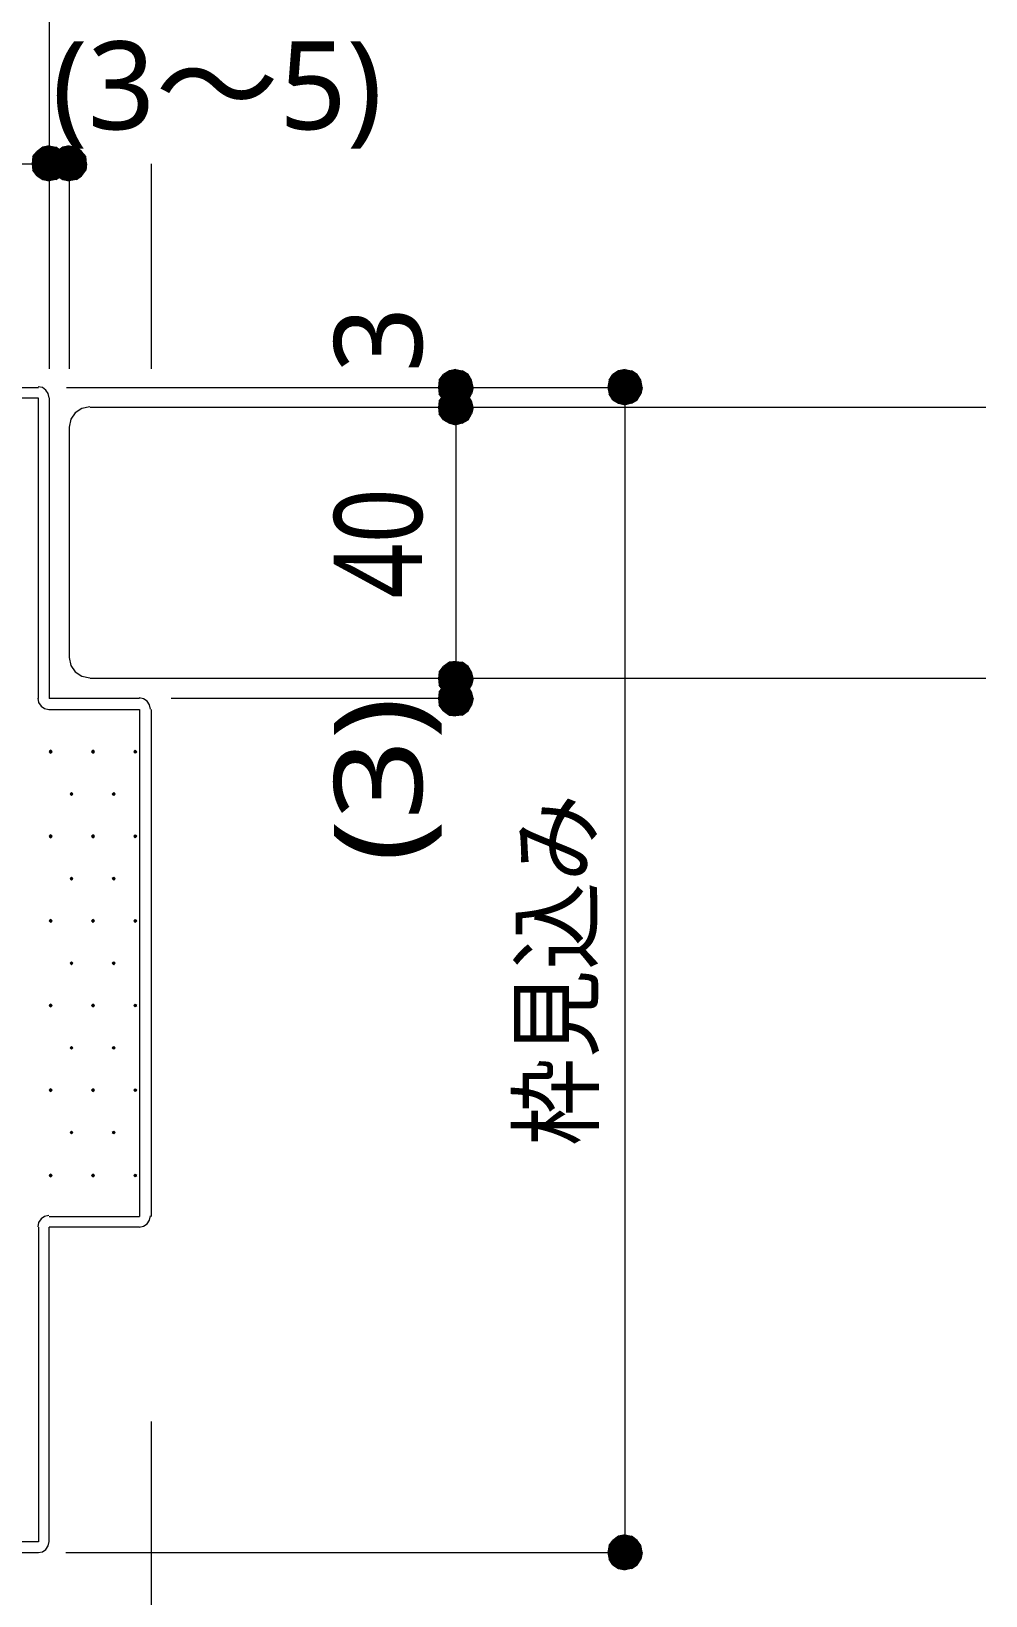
# Model space of a CAD drawing. Header units: millimetres. Extents: x 0 to 420, y 0 to 297.
# Drawn here: x 78.74 to 106.91, y 207.94 to 254.12 of the extents above; entities that cross this region are included whole.
import ezdxf
from ezdxf.enums import TextEntityAlignment as Align

# ---------------------------------------------------------------- set-up
doc = ezdxf.new("R2010")
doc.units = ezdxf.units.MM
doc.styles.add('kst32b', font='NotoSansJP-Variable.ttf')

msp = doc.modelspace()

# ---------------------------------------------------------------- hatches: boundary and pattern name
h = msp.add_hatch(color=7)
h.paths.add_polyline_path([(79.079, 250.698), (78.909, 250.571), (79.269, 250.211), (79.079, 250.698)])
h.paths.add_polyline_path([(78.909, 250.571), (79.269, 250.211), (78.782, 250.423), (78.909, 250.571)])
h.paths.add_polyline_path([(79.269, 250.211), (78.782, 250.423), (78.761, 250.211), (79.269, 250.211)])
h = msp.add_hatch(color=7)
h.paths.add_polyline_path([(79.629, 250.571), (79.46, 250.698), (79.269, 250.211), (79.629, 250.571)])
h.paths.add_polyline_path([(79.46, 250.698), (79.269, 250.211), (79.269, 250.74), (79.46, 250.698)])
h.paths.add_polyline_path([(79.269, 250.211), (79.269, 250.74), (79.079, 250.698), (79.269, 250.211)])
for points in [[(79.735, 250.423), (79.629, 250.571), (79.269, 250.211), (79.735, 250.423)], [(80.349, 250.423), (80.222, 250.571), (79.862, 250.211), (80.349, 250.423)], [(91.736, 243.819), (91.631, 243.988), (91.271, 243.607), (91.736, 243.819)], [(96.732, 243.819), (96.626, 243.988), (96.266, 243.607), (96.732, 243.819)], [(91.736, 243.205), (91.631, 243.374), (91.271, 243.014), (91.736, 243.205)], [(91.736, 235.204), (91.631, 235.373), (91.271, 235.013), (91.736, 235.204)], [(91.736, 234.611), (91.631, 234.781), (91.271, 234.421), (91.736, 234.611)], [(79.312, 232.897), (79.29, 232.876), (79.269, 232.854), (79.29, 232.833), (79.312, 232.812), (79.333, 232.833), (79.354, 232.854), (79.333, 232.876), (79.312, 232.897)], [(80.56, 232.897), (80.539, 232.876), (80.518, 232.854), (80.539, 232.833), (80.56, 232.812), (80.582, 232.833), (80.603, 232.854), (80.582, 232.876), (80.56, 232.897)], [(81.809, 232.897), (81.788, 232.876), (81.767, 232.854), (81.788, 232.833), (81.809, 232.812), (81.83, 232.833), (81.852, 232.854), (81.83, 232.876), (81.809, 232.897)], [(79.925, 231.648), (79.904, 231.627), (79.883, 231.606), (79.904, 231.584), (79.925, 231.563), (79.946, 231.584), (79.968, 231.606), (79.946, 231.627), (79.925, 231.648)], [(81.174, 231.648), (81.153, 231.627), (81.132, 231.606), (81.153, 231.584), (81.174, 231.563), (81.195, 231.584), (81.217, 231.606), (81.195, 231.627), (81.174, 231.648)], [(79.312, 230.399), (79.29, 230.378), (79.269, 230.357), (79.29, 230.336), (79.312, 230.314), (79.333, 230.336), (79.354, 230.357), (79.333, 230.378), (79.312, 230.399)], [(80.56, 230.399), (80.539, 230.378), (80.518, 230.357), (80.539, 230.336), (80.56, 230.314), (80.582, 230.336), (80.603, 230.357), (80.582, 230.378), (80.56, 230.399)], [(81.809, 230.399), (81.788, 230.378), (81.767, 230.357), (81.788, 230.336), (81.809, 230.314), (81.83, 230.336), (81.852, 230.357), (81.83, 230.378), (81.809, 230.399)], [(79.925, 229.15), (79.904, 229.129), (79.883, 229.108), (79.904, 229.087), (79.925, 229.066), (79.946, 229.087), (79.968, 229.108), (79.946, 229.129), (79.925, 229.15)], [(81.174, 229.15), (81.153, 229.129), (81.132, 229.108), (81.153, 229.087), (81.174, 229.066), (81.195, 229.087), (81.217, 229.108), (81.195, 229.129), (81.174, 229.15)], [(79.312, 227.901), (79.29, 227.88), (79.269, 227.859), (79.29, 227.838), (79.312, 227.817), (79.333, 227.838), (79.354, 227.859), (79.333, 227.88), (79.312, 227.901)], [(80.56, 227.901), (80.539, 227.88), (80.518, 227.859), (80.539, 227.838), (80.56, 227.817), (80.582, 227.838), (80.603, 227.859), (80.582, 227.88), (80.56, 227.901)], [(81.809, 227.901), (81.788, 227.88), (81.767, 227.859), (81.788, 227.838), (81.809, 227.817), (81.83, 227.838), (81.852, 227.859), (81.83, 227.88), (81.809, 227.901)], [(79.925, 226.653), (79.904, 226.631), (79.883, 226.61), (79.904, 226.589), (79.925, 226.568), (79.946, 226.589), (79.968, 226.61), (79.946, 226.631), (79.925, 226.653)], [(81.174, 226.653), (81.153, 226.631), (81.132, 226.61), (81.153, 226.589), (81.174, 226.568), (81.195, 226.589), (81.217, 226.61), (81.195, 226.631), (81.174, 226.653)], [(79.312, 225.404), (79.29, 225.383), (79.269, 225.362), (79.29, 225.34), (79.312, 225.319), (79.333, 225.34), (79.354, 225.362), (79.333, 225.383), (79.312, 225.404)], [(80.56, 225.404), (80.539, 225.383), (80.518, 225.362), (80.539, 225.34), (80.56, 225.319), (80.582, 225.34), (80.603, 225.362), (80.582, 225.383), (80.56, 225.404)], [(81.809, 225.404), (81.788, 225.383), (81.767, 225.362), (81.788, 225.34), (81.809, 225.319), (81.83, 225.34), (81.852, 225.362), (81.83, 225.383), (81.809, 225.404)], [(79.925, 224.155), (79.904, 224.134), (79.883, 224.113), (79.904, 224.091), (79.925, 224.07), (79.946, 224.091), (79.968, 224.113), (79.946, 224.134), (79.925, 224.155)], [(81.174, 224.155), (81.153, 224.134), (81.132, 224.113), (81.153, 224.091), (81.174, 224.07), (81.195, 224.091), (81.217, 224.113), (81.195, 224.134), (81.174, 224.155)], [(79.312, 222.906), (79.29, 222.885), (79.269, 222.864), (79.29, 222.843), (79.312, 222.821), (79.333, 222.843), (79.354, 222.864), (79.333, 222.885), (79.312, 222.906)], [(80.56, 222.906), (80.539, 222.885), (80.518, 222.864), (80.539, 222.843), (80.56, 222.821), (80.582, 222.843), (80.603, 222.864), (80.582, 222.885), (80.56, 222.906)], [(81.809, 222.906), (81.788, 222.885), (81.767, 222.864), (81.788, 222.843), (81.809, 222.821), (81.83, 222.843), (81.852, 222.864), (81.83, 222.885), (81.809, 222.906)], [(79.925, 221.657), (79.904, 221.636), (79.883, 221.615), (79.904, 221.594), (79.925, 221.573), (79.946, 221.594), (79.968, 221.615), (79.946, 221.636), (79.925, 221.657)], [(81.174, 221.657), (81.153, 221.636), (81.132, 221.615), (81.153, 221.594), (81.174, 221.573), (81.195, 221.594), (81.217, 221.615), (81.195, 221.636), (81.174, 221.657)], [(79.312, 220.387), (79.29, 220.366), (79.269, 220.345), (79.29, 220.324), (79.312, 220.303), (79.333, 220.324), (79.354, 220.345), (79.333, 220.366), (79.312, 220.387)], [(80.56, 220.387), (80.539, 220.366), (80.518, 220.345), (80.539, 220.324), (80.56, 220.303), (80.582, 220.324), (80.603, 220.345), (80.582, 220.366), (80.56, 220.387)], [(81.809, 220.387), (81.788, 220.366), (81.767, 220.345), (81.788, 220.324), (81.809, 220.303), (81.83, 220.324), (81.852, 220.345), (81.83, 220.366), (81.809, 220.387)], [(96.732, 209.423), (96.626, 209.571), (96.266, 209.211), (96.732, 209.423)]]:
    msp.add_hatch(color=7).paths.add_polyline_path(points)
h = msp.add_hatch(color=7)
h.paths.add_polyline_path([(79.629, 249.851), (79.735, 250.021), (79.269, 250.211), (79.629, 249.851)])
h.paths.add_polyline_path([(79.735, 250.021), (79.269, 250.211), (79.777, 250.211), (79.735, 250.021)])
h.paths.add_polyline_path([(79.269, 250.211), (79.777, 250.211), (79.735, 250.423), (79.269, 250.211)])
h = msp.add_hatch(color=7)
h.paths.add_polyline_path([(79.671, 250.698), (79.502, 250.571), (79.862, 250.211), (79.671, 250.698)])
h.paths.add_polyline_path([(79.502, 250.571), (79.862, 250.211), (79.396, 250.423), (79.502, 250.571)])
h.paths.add_polyline_path([(79.862, 250.211), (79.396, 250.423), (79.354, 250.211), (79.862, 250.211)])
h = msp.add_hatch(color=7)
h.paths.add_polyline_path([(80.222, 250.571), (80.074, 250.698), (79.862, 250.211), (80.222, 250.571)])
h.paths.add_polyline_path([(80.074, 250.698), (79.862, 250.211), (79.862, 250.74), (80.074, 250.698)])
h.paths.add_polyline_path([(79.862, 250.211), (79.862, 250.74), (79.671, 250.698), (79.862, 250.211)])
h = msp.add_hatch(color=7)
h.paths.add_polyline_path([(80.222, 249.851), (80.349, 250.021), (79.862, 250.211), (80.222, 249.851)])
h.paths.add_polyline_path([(80.349, 250.021), (79.862, 250.211), (80.37, 250.211), (80.349, 250.021)])
h.paths.add_polyline_path([(79.862, 250.211), (80.37, 250.211), (80.349, 250.423), (79.862, 250.211)])
h = msp.add_hatch(color=7)
h.paths.add_polyline_path([(78.761, 250.211), (78.782, 250.021), (79.269, 250.211), (78.761, 250.211)])
h.paths.add_polyline_path([(78.782, 250.021), (79.269, 250.211), (78.909, 249.851), (78.782, 250.021)])
h.paths.add_polyline_path([(79.269, 250.211), (78.909, 249.851), (79.079, 249.746), (79.269, 250.211)])
h = msp.add_hatch(color=7)
h.paths.add_polyline_path([(79.079, 249.746), (79.269, 249.703), (79.269, 250.211), (79.079, 249.746)])
h.paths.add_polyline_path([(79.269, 249.703), (79.269, 250.211), (79.46, 249.746), (79.269, 249.703)])
h.paths.add_polyline_path([(79.269, 250.211), (79.46, 249.746), (79.629, 249.851), (79.269, 250.211)])
h = msp.add_hatch(color=7)
h.paths.add_polyline_path([(79.354, 250.211), (79.396, 250.021), (79.862, 250.211), (79.354, 250.211)])
h.paths.add_polyline_path([(79.396, 250.021), (79.862, 250.211), (79.502, 249.851), (79.396, 250.021)])
h.paths.add_polyline_path([(79.862, 250.211), (79.502, 249.851), (79.671, 249.746), (79.862, 250.211)])
h = msp.add_hatch(color=7)
h.paths.add_polyline_path([(79.671, 249.746), (79.862, 249.703), (79.862, 250.211), (79.671, 249.746)])
h.paths.add_polyline_path([(79.862, 249.703), (79.862, 250.211), (80.074, 249.746), (79.862, 249.703)])
h.paths.add_polyline_path([(79.862, 250.211), (80.074, 249.746), (80.222, 249.851), (79.862, 250.211)])
h = msp.add_hatch(color=7)
h.paths.add_polyline_path([(91.08, 244.094), (90.911, 243.988), (91.271, 243.607), (91.08, 244.094)])
h.paths.add_polyline_path([(90.911, 243.988), (91.271, 243.607), (90.784, 243.819), (90.911, 243.988)])
h.paths.add_polyline_path([(91.271, 243.607), (90.784, 243.819), (90.763, 243.607), (91.271, 243.607)])
h = msp.add_hatch(color=7)
h.paths.add_polyline_path([(91.631, 243.988), (91.461, 244.094), (91.271, 243.607), (91.631, 243.988)])
h.paths.add_polyline_path([(91.461, 244.094), (91.271, 243.607), (91.271, 244.136), (91.461, 244.094)])
h.paths.add_polyline_path([(91.271, 243.607), (91.271, 244.136), (91.08, 244.094), (91.271, 243.607)])
h = msp.add_hatch(color=7)
h.paths.add_polyline_path([(96.076, 244.094), (95.906, 243.988), (96.266, 243.607), (96.076, 244.094)])
h.paths.add_polyline_path([(95.906, 243.988), (96.266, 243.607), (95.8, 243.819), (95.906, 243.988)])
h.paths.add_polyline_path([(96.266, 243.607), (95.8, 243.819), (95.758, 243.607), (96.266, 243.607)])
h = msp.add_hatch(color=7)
h.paths.add_polyline_path([(96.626, 243.988), (96.457, 244.094), (96.266, 243.607), (96.626, 243.988)])
h.paths.add_polyline_path([(96.457, 244.094), (96.266, 243.607), (96.266, 244.136), (96.457, 244.094)])
h.paths.add_polyline_path([(96.266, 243.607), (96.266, 244.136), (96.076, 244.094), (96.266, 243.607)])
h = msp.add_hatch(color=7)
h.paths.add_polyline_path([(90.763, 243.607), (90.784, 243.417), (91.271, 243.607), (90.763, 243.607)])
h.paths.add_polyline_path([(90.784, 243.417), (91.271, 243.607), (90.911, 243.247), (90.784, 243.417)])
h.paths.add_polyline_path([(91.271, 243.607), (90.911, 243.247), (91.08, 243.141), (91.271, 243.607)])
h = msp.add_hatch(color=7)
h.paths.add_polyline_path([(91.08, 243.501), (90.911, 243.374), (91.271, 243.014), (91.08, 243.501)])
h.paths.add_polyline_path([(90.911, 243.374), (91.271, 243.014), (90.784, 243.205), (90.911, 243.374)])
h.paths.add_polyline_path([(91.271, 243.014), (90.784, 243.205), (90.763, 243.014), (91.271, 243.014)])
h = msp.add_hatch(color=7)
h.paths.add_polyline_path([(91.08, 243.141), (91.271, 243.099), (91.271, 243.607), (91.08, 243.141)])
h.paths.add_polyline_path([(91.271, 243.099), (91.271, 243.607), (91.461, 243.141), (91.271, 243.099)])
h.paths.add_polyline_path([(91.271, 243.607), (91.461, 243.141), (91.631, 243.247), (91.271, 243.607)])
h = msp.add_hatch(color=7)
h.paths.add_polyline_path([(91.631, 243.374), (91.461, 243.501), (91.271, 243.014), (91.631, 243.374)])
h.paths.add_polyline_path([(91.461, 243.501), (91.271, 243.014), (91.271, 243.522), (91.461, 243.501)])
h.paths.add_polyline_path([(91.271, 243.014), (91.271, 243.522), (91.08, 243.501), (91.271, 243.014)])
h = msp.add_hatch(color=7)
h.paths.add_polyline_path([(91.631, 243.247), (91.736, 243.417), (91.271, 243.607), (91.631, 243.247)])
h.paths.add_polyline_path([(91.736, 243.417), (91.271, 243.607), (91.779, 243.607), (91.736, 243.417)])
h.paths.add_polyline_path([(91.271, 243.607), (91.779, 243.607), (91.736, 243.819), (91.271, 243.607)])
h = msp.add_hatch(color=7)
h.paths.add_polyline_path([(95.758, 243.607), (95.8, 243.417), (96.266, 243.607), (95.758, 243.607)])
h.paths.add_polyline_path([(95.8, 243.417), (96.266, 243.607), (95.906, 243.247), (95.8, 243.417)])
h.paths.add_polyline_path([(96.266, 243.607), (95.906, 243.247), (96.076, 243.141), (96.266, 243.607)])
h = msp.add_hatch(color=7)
h.paths.add_polyline_path([(96.076, 243.141), (96.266, 243.099), (96.266, 243.607), (96.076, 243.141)])
h.paths.add_polyline_path([(96.266, 243.099), (96.266, 243.607), (96.457, 243.141), (96.266, 243.099)])
h.paths.add_polyline_path([(96.266, 243.607), (96.457, 243.141), (96.626, 243.247), (96.266, 243.607)])
h = msp.add_hatch(color=7)
h.paths.add_polyline_path([(96.626, 243.247), (96.732, 243.417), (96.266, 243.607), (96.626, 243.247)])
h.paths.add_polyline_path([(96.732, 243.417), (96.266, 243.607), (96.774, 243.607), (96.732, 243.417)])
h.paths.add_polyline_path([(96.266, 243.607), (96.774, 243.607), (96.732, 243.819), (96.266, 243.607)])
h = msp.add_hatch(color=7)
h.paths.add_polyline_path([(90.763, 243.014), (90.784, 242.824), (91.271, 243.014), (90.763, 243.014)])
h.paths.add_polyline_path([(90.784, 242.824), (91.271, 243.014), (90.911, 242.655), (90.784, 242.824)])
h.paths.add_polyline_path([(91.271, 243.014), (90.911, 242.655), (91.08, 242.549), (91.271, 243.014)])
h = msp.add_hatch(color=7)
h.paths.add_polyline_path([(91.08, 242.549), (91.271, 242.506), (91.271, 243.014), (91.08, 242.549)])
h.paths.add_polyline_path([(91.271, 242.506), (91.271, 243.014), (91.461, 242.549), (91.271, 242.506)])
h.paths.add_polyline_path([(91.271, 243.014), (91.461, 242.549), (91.631, 242.655), (91.271, 243.014)])
h = msp.add_hatch(color=7)
h.paths.add_polyline_path([(91.631, 242.655), (91.736, 242.824), (91.271, 243.014), (91.631, 242.655)])
h.paths.add_polyline_path([(91.736, 242.824), (91.271, 243.014), (91.779, 243.014), (91.736, 242.824)])
h.paths.add_polyline_path([(91.271, 243.014), (91.779, 243.014), (91.736, 243.205), (91.271, 243.014)])
h = msp.add_hatch(color=7)
h.paths.add_polyline_path([(91.08, 235.5), (90.911, 235.373), (91.271, 235.013), (91.08, 235.5)])
h.paths.add_polyline_path([(90.911, 235.373), (91.271, 235.013), (90.784, 235.204), (90.911, 235.373)])
h.paths.add_polyline_path([(91.271, 235.013), (90.784, 235.204), (90.763, 235.013), (91.271, 235.013)])
h = msp.add_hatch(color=7)
h.paths.add_polyline_path([(91.631, 235.373), (91.461, 235.5), (91.271, 235.013), (91.631, 235.373)])
h.paths.add_polyline_path([(91.461, 235.5), (91.271, 235.013), (91.271, 235.521), (91.461, 235.5)])
h.paths.add_polyline_path([(91.271, 235.013), (91.271, 235.521), (91.08, 235.5), (91.271, 235.013)])
h = msp.add_hatch(color=7)
h.paths.add_polyline_path([(91.631, 234.654), (91.736, 234.823), (91.271, 235.013), (91.631, 234.654)])
h.paths.add_polyline_path([(91.736, 234.823), (91.271, 235.013), (91.779, 235.013), (91.736, 234.823)])
h.paths.add_polyline_path([(91.271, 235.013), (91.779, 235.013), (91.736, 235.204), (91.271, 235.013)])
h = msp.add_hatch(color=7)
h.paths.add_polyline_path([(90.763, 235.013), (90.784, 234.823), (91.271, 235.013), (90.763, 235.013)])
h.paths.add_polyline_path([(90.784, 234.823), (91.271, 235.013), (90.911, 234.654), (90.784, 234.823)])
h.paths.add_polyline_path([(91.271, 235.013), (90.911, 234.654), (91.08, 234.548), (91.271, 235.013)])
h = msp.add_hatch(color=7)
h.paths.add_polyline_path([(91.08, 234.887), (90.911, 234.781), (91.271, 234.421), (91.08, 234.887)])
h.paths.add_polyline_path([(90.911, 234.781), (91.271, 234.421), (90.784, 234.611), (90.911, 234.781)])
h.paths.add_polyline_path([(91.271, 234.421), (90.784, 234.611), (90.763, 234.421), (91.271, 234.421)])
h = msp.add_hatch(color=7)
h.paths.add_polyline_path([(91.08, 234.548), (91.271, 234.505), (91.271, 235.013), (91.08, 234.548)])
h.paths.add_polyline_path([(91.271, 234.505), (91.271, 235.013), (91.461, 234.548), (91.271, 234.505)])
h.paths.add_polyline_path([(91.271, 235.013), (91.461, 234.548), (91.631, 234.654), (91.271, 235.013)])
h = msp.add_hatch(color=7)
h.paths.add_polyline_path([(91.631, 234.781), (91.461, 234.887), (91.271, 234.421), (91.631, 234.781)])
h.paths.add_polyline_path([(91.461, 234.887), (91.271, 234.421), (91.271, 234.929), (91.461, 234.887)])
h.paths.add_polyline_path([(91.271, 234.421), (91.271, 234.929), (91.08, 234.887), (91.271, 234.421)])
h = msp.add_hatch(color=7)
h.paths.add_polyline_path([(91.631, 234.061), (91.736, 234.23), (91.271, 234.421), (91.631, 234.061)])
h.paths.add_polyline_path([(91.736, 234.23), (91.271, 234.421), (91.779, 234.421), (91.736, 234.23)])
h.paths.add_polyline_path([(91.271, 234.421), (91.779, 234.421), (91.736, 234.611), (91.271, 234.421)])
h = msp.add_hatch(color=7)
h.paths.add_polyline_path([(90.763, 234.421), (90.784, 234.23), (91.271, 234.421), (90.763, 234.421)])
h.paths.add_polyline_path([(90.784, 234.23), (91.271, 234.421), (90.911, 234.061), (90.784, 234.23)])
h.paths.add_polyline_path([(91.271, 234.421), (90.911, 234.061), (91.08, 233.934), (91.271, 234.421)])
h = msp.add_hatch(color=7)
h.paths.add_polyline_path([(91.08, 233.934), (91.271, 233.913), (91.271, 234.421), (91.08, 233.934)])
h.paths.add_polyline_path([(91.271, 233.913), (91.271, 234.421), (91.461, 233.934), (91.271, 233.913)])
h.paths.add_polyline_path([(91.271, 234.421), (91.461, 233.934), (91.631, 234.061), (91.271, 234.421)])
h = msp.add_hatch(color=7)
h.paths.add_polyline_path([(96.076, 209.698), (95.906, 209.571), (96.266, 209.211), (96.076, 209.698)])
h.paths.add_polyline_path([(95.906, 209.571), (96.266, 209.211), (95.8, 209.423), (95.906, 209.571)])
h.paths.add_polyline_path([(96.266, 209.211), (95.8, 209.423), (95.758, 209.211), (96.266, 209.211)])
h = msp.add_hatch(color=7)
h.paths.add_polyline_path([(96.626, 209.571), (96.457, 209.698), (96.266, 209.211), (96.626, 209.571)])
h.paths.add_polyline_path([(96.457, 209.698), (96.266, 209.211), (96.266, 209.74), (96.457, 209.698)])
h.paths.add_polyline_path([(96.266, 209.211), (96.266, 209.74), (96.076, 209.698), (96.266, 209.211)])
h = msp.add_hatch(color=7)
h.paths.add_polyline_path([(95.758, 209.211), (95.8, 209.021), (96.266, 209.211), (95.758, 209.211)])
h.paths.add_polyline_path([(95.8, 209.021), (96.266, 209.211), (95.906, 208.851), (95.8, 209.021)])
h.paths.add_polyline_path([(96.266, 209.211), (95.906, 208.851), (96.076, 208.746), (96.266, 209.211)])
h = msp.add_hatch(color=7)
h.paths.add_polyline_path([(96.076, 208.746), (96.266, 208.703), (96.266, 209.211), (96.076, 208.746)])
h.paths.add_polyline_path([(96.266, 208.703), (96.266, 209.211), (96.457, 208.746), (96.266, 208.703)])
h.paths.add_polyline_path([(96.266, 209.211), (96.457, 208.746), (96.626, 208.851), (96.266, 209.211)])
h = msp.add_hatch(color=7)
h.paths.add_polyline_path([(96.626, 208.851), (96.732, 209.021), (96.266, 209.211), (96.626, 208.851)])
h.paths.add_polyline_path([(96.732, 209.021), (96.266, 209.211), (96.774, 209.211), (96.732, 209.021)])
h.paths.add_polyline_path([(96.266, 209.211), (96.774, 209.211), (96.732, 209.423), (96.266, 209.211)])

# ---------------------------------------------------------------- linework, layer by layer
at = {"lineweight": 13}
for points in [[(79.269, 257.217), (79.269, 244.157)], [(74.274, 250.211), (79.269, 250.211), (79.862, 250.211)], [(79.862, 250.211), (79.862, 244.157)], [(82.275, 250.211), (82.275, 244.157)], [(74.591, 243.607), (78.952, 243.607)], [(79.269, 243.3), (79.243, 243.428), (79.173, 243.532), (79.069, 243.603), (78.941, 243.628)], [(79.777, 243.607), (96.266, 243.607)], [(91.271, 243.607), (91.271, 243.014), (91.271, 235.013), (91.271, 234.421)], [(96.266, 209.211), (96.266, 243.607)], [(78.952, 243.29), (74.591, 243.29)], [(78.952, 234.421), (78.952, 243.29)], [(79.269, 243.29), (79.269, 234.421)], [(80.465, 243.036), (80.23, 242.988), (80.039, 242.859), (79.909, 242.667), (79.862, 242.432)], [(106.913, 243.014), (80.476, 243.014)], [(79.862, 242.422), (79.862, 235.627)], [(79.862, 235.638), (79.909, 235.403), (80.039, 235.211), (80.23, 235.082), (80.465, 235.035)], [(106.913, 235.013), (80.476, 235.013)], [(78.931, 234.431), (78.956, 234.304), (79.027, 234.199), (79.131, 234.129), (79.259, 234.103)], [(81.936, 234.421), (79.269, 234.421)], [(82.254, 234.114), (82.228, 234.242), (82.158, 234.346), (82.053, 234.416), (81.926, 234.442)], [(91.271, 234.421), (82.868, 234.421)], [(79.269, 234.103), (81.936, 234.103)], [(81.936, 234.103), (81.936, 219.138)], [(82.275, 234.103), (82.275, 219.138)], [(79.259, 219.16), (79.131, 219.134), (79.027, 219.064), (78.956, 218.959), (78.931, 218.832)], [(79.269, 219.138), (81.936, 219.138)], [(81.926, 218.821), (82.053, 218.847), (82.158, 218.917), (82.228, 219.021), (82.254, 219.149)], [(78.952, 218.821), (78.952, 209.529)], [(81.936, 218.821), (79.269, 218.821)], [(79.269, 209.529), (79.269, 218.821)], [(82.275, 213.085), (82.275, 200.766)], [(78.952, 209.529), (74.591, 209.529)], [(74.591, 209.211), (78.952, 209.211)], [(78.941, 209.211), (79.069, 209.237), (79.173, 209.307), (79.243, 209.412), (79.269, 209.539)], [(79.756, 209.211), (96.266, 209.211)]]:
    msp.add_lwpolyline(points, dxfattribs=at)
at = {"lineweight": 0}
for points in [[(79.269, 250.211), (78.782, 250.423), (78.761, 250.211)], [(78.909, 250.571), (79.269, 250.211), (78.782, 250.423)], [(79.079, 250.698), (78.909, 250.571), (79.269, 250.211)], [(79.269, 250.211), (79.269, 250.74), (79.079, 250.698)], [(79.46, 250.698), (79.269, 250.211), (79.269, 250.74)], [(79.629, 250.571), (79.46, 250.698), (79.269, 250.211)], [(79.735, 250.423), (79.629, 250.571), (79.269, 250.211)], [(79.269, 250.211), (79.777, 250.211), (79.735, 250.423)], [(79.862, 250.211), (79.396, 250.423), (79.354, 250.211)], [(79.502, 250.571), (79.862, 250.211), (79.396, 250.423)], [(79.671, 250.698), (79.502, 250.571), (79.862, 250.211)], [(79.862, 250.211), (79.862, 250.74), (79.671, 250.698)], [(80.074, 250.698), (79.862, 250.211), (79.862, 250.74)], [(80.222, 250.571), (80.074, 250.698), (79.862, 250.211)], [(80.349, 250.423), (80.222, 250.571), (79.862, 250.211)], [(79.862, 250.211), (80.37, 250.211), (80.349, 250.423)], [(78.761, 250.211), (78.782, 250.021), (79.269, 250.211)], [(78.782, 250.021), (79.269, 250.211), (78.909, 249.851)], [(79.269, 250.211), (78.909, 249.851), (79.079, 249.746)], [(79.079, 249.746), (79.269, 249.703), (79.269, 250.211)], [(79.269, 249.703), (79.269, 250.211), (79.46, 249.746)], [(79.269, 250.211), (79.46, 249.746), (79.629, 249.851)], [(79.629, 249.851), (79.735, 250.021), (79.269, 250.211)], [(79.735, 250.021), (79.269, 250.211), (79.777, 250.211)], [(79.354, 250.211), (79.396, 250.021), (79.862, 250.211)], [(79.396, 250.021), (79.862, 250.211), (79.502, 249.851)], [(79.862, 250.211), (79.502, 249.851), (79.671, 249.746)], [(79.671, 249.746), (79.862, 249.703), (79.862, 250.211)], [(79.862, 249.703), (79.862, 250.211), (80.074, 249.746)], [(79.862, 250.211), (80.074, 249.746), (80.222, 249.851)], [(80.222, 249.851), (80.349, 250.021), (79.862, 250.211)], [(80.349, 250.021), (79.862, 250.211), (80.37, 250.211)], [(90.911, 243.988), (91.271, 243.607), (90.784, 243.819)], [(91.08, 244.094), (90.911, 243.988), (91.271, 243.607)], [(91.271, 243.607), (91.271, 244.136), (91.08, 244.094)], [(91.461, 244.094), (91.271, 243.607), (91.271, 244.136)], [(91.631, 243.988), (91.461, 244.094), (91.271, 243.607)], [(91.736, 243.819), (91.631, 243.988), (91.271, 243.607)], [(95.906, 243.988), (96.266, 243.607), (95.8, 243.819)], [(96.076, 244.094), (95.906, 243.988), (96.266, 243.607)], [(96.266, 243.607), (96.266, 244.136), (96.076, 244.094)], [(96.457, 244.094), (96.266, 243.607), (96.266, 244.136)], [(96.626, 243.988), (96.457, 244.094), (96.266, 243.607)], [(96.732, 243.819), (96.626, 243.988), (96.266, 243.607)], [(91.271, 243.607), (90.784, 243.819), (90.763, 243.607)], [(90.763, 243.607), (90.784, 243.417), (91.271, 243.607)], [(90.784, 243.417), (91.271, 243.607), (90.911, 243.247)], [(91.271, 243.607), (90.911, 243.247), (91.08, 243.141)], [(91.08, 243.501), (90.911, 243.374), (91.271, 243.014)], [(91.08, 243.141), (91.271, 243.099), (91.271, 243.607)], [(91.271, 243.014), (91.271, 243.522), (91.08, 243.501)], [(91.271, 243.607), (91.779, 243.607), (91.736, 243.819)], [(91.271, 243.099), (91.271, 243.607), (91.461, 243.141)], [(91.271, 243.607), (91.461, 243.141), (91.631, 243.247)], [(91.631, 243.247), (91.736, 243.417), (91.271, 243.607)], [(91.736, 243.417), (91.271, 243.607), (91.779, 243.607)], [(91.461, 243.501), (91.271, 243.014), (91.271, 243.522)], [(91.631, 243.374), (91.461, 243.501), (91.271, 243.014)], [(96.266, 243.607), (95.8, 243.819), (95.758, 243.607)], [(95.758, 243.607), (95.8, 243.417), (96.266, 243.607)], [(95.8, 243.417), (96.266, 243.607), (95.906, 243.247)], [(96.266, 243.607), (95.906, 243.247), (96.076, 243.141)], [(96.076, 243.141), (96.266, 243.099), (96.266, 243.607)], [(96.266, 243.607), (96.774, 243.607), (96.732, 243.819)], [(96.266, 243.099), (96.266, 243.607), (96.457, 243.141)], [(96.266, 243.607), (96.457, 243.141), (96.626, 243.247)], [(96.626, 243.247), (96.732, 243.417), (96.266, 243.607)], [(96.732, 243.417), (96.266, 243.607), (96.774, 243.607)], [(91.271, 243.014), (90.784, 243.205), (90.763, 243.014)], [(90.763, 243.014), (90.784, 242.824), (91.271, 243.014)], [(90.911, 243.374), (91.271, 243.014), (90.784, 243.205)], [(90.784, 242.824), (91.271, 243.014), (90.911, 242.655)], [(91.271, 243.014), (90.911, 242.655), (91.08, 242.549)], [(91.08, 242.549), (91.271, 242.506), (91.271, 243.014)], [(91.736, 243.205), (91.631, 243.374), (91.271, 243.014)], [(91.271, 243.014), (91.779, 243.014), (91.736, 243.205)], [(91.271, 242.506), (91.271, 243.014), (91.461, 242.549)], [(91.271, 243.014), (91.461, 242.549), (91.631, 242.655)], [(91.631, 242.655), (91.736, 242.824), (91.271, 243.014)], [(91.736, 242.824), (91.271, 243.014), (91.779, 243.014)], [(91.271, 235.013), (90.784, 235.204), (90.763, 235.013)], [(90.911, 235.373), (91.271, 235.013), (90.784, 235.204)], [(91.08, 235.5), (90.911, 235.373), (91.271, 235.013)], [(91.271, 235.013), (91.271, 235.521), (91.08, 235.5)], [(91.461, 235.5), (91.271, 235.013), (91.271, 235.521)], [(91.631, 235.373), (91.461, 235.5), (91.271, 235.013)], [(91.736, 235.204), (91.631, 235.373), (91.271, 235.013)], [(91.271, 235.013), (91.779, 235.013), (91.736, 235.204)], [(90.763, 235.013), (90.784, 234.823), (91.271, 235.013)], [(91.271, 234.421), (90.784, 234.611), (90.763, 234.421)], [(90.784, 234.823), (91.271, 235.013), (90.911, 234.654)], [(90.911, 234.781), (91.271, 234.421), (90.784, 234.611)], [(91.271, 235.013), (90.911, 234.654), (91.08, 234.548)], [(91.08, 234.887), (90.911, 234.781), (91.271, 234.421)], [(91.08, 234.548), (91.271, 234.505), (91.271, 235.013)], [(91.271, 234.421), (91.271, 234.929), (91.08, 234.887)], [(91.271, 234.505), (91.271, 235.013), (91.461, 234.548)], [(91.271, 235.013), (91.461, 234.548), (91.631, 234.654)], [(91.631, 234.654), (91.736, 234.823), (91.271, 235.013)], [(91.736, 234.823), (91.271, 235.013), (91.779, 235.013)], [(91.461, 234.887), (91.271, 234.421), (91.271, 234.929)], [(91.631, 234.781), (91.461, 234.887), (91.271, 234.421)], [(91.736, 234.611), (91.631, 234.781), (91.271, 234.421)], [(91.271, 234.421), (91.779, 234.421), (91.736, 234.611)], [(90.763, 234.421), (90.784, 234.23), (91.271, 234.421)], [(90.784, 234.23), (91.271, 234.421), (90.911, 234.061)], [(91.271, 234.421), (90.911, 234.061), (91.08, 233.934)], [(91.08, 233.934), (91.271, 233.913), (91.271, 234.421)], [(91.271, 233.913), (91.271, 234.421), (91.461, 233.934)], [(91.271, 234.421), (91.461, 233.934), (91.631, 234.061)], [(91.631, 234.061), (91.736, 234.23), (91.271, 234.421)], [(91.736, 234.23), (91.271, 234.421), (91.779, 234.421)], [(79.312, 232.897), (79.29, 232.876), (79.269, 232.854), (79.29, 232.833), (79.312, 232.812), (79.333, 232.833), (79.354, 232.854), (79.333, 232.876)], [(80.56, 232.897), (80.539, 232.876), (80.518, 232.854), (80.539, 232.833), (80.56, 232.812), (80.582, 232.833), (80.603, 232.854), (80.582, 232.876)], [(81.809, 232.897), (81.788, 232.876), (81.767, 232.854), (81.788, 232.833), (81.809, 232.812), (81.83, 232.833), (81.852, 232.854), (81.83, 232.876)], [(79.925, 231.648), (79.904, 231.627), (79.883, 231.606), (79.904, 231.584), (79.925, 231.563), (79.946, 231.584), (79.968, 231.606), (79.946, 231.627)], [(81.174, 231.648), (81.153, 231.627), (81.132, 231.606), (81.153, 231.584), (81.174, 231.563), (81.195, 231.584), (81.217, 231.606), (81.195, 231.627)], [(79.312, 230.399), (79.29, 230.378), (79.269, 230.357), (79.29, 230.336), (79.312, 230.314), (79.333, 230.336), (79.354, 230.357), (79.333, 230.378)], [(80.56, 230.399), (80.539, 230.378), (80.518, 230.357), (80.539, 230.336), (80.56, 230.314), (80.582, 230.336), (80.603, 230.357), (80.582, 230.378)], [(81.809, 230.399), (81.788, 230.378), (81.767, 230.357), (81.788, 230.336), (81.809, 230.314), (81.83, 230.336), (81.852, 230.357), (81.83, 230.378)], [(79.925, 229.15), (79.904, 229.129), (79.883, 229.108), (79.904, 229.087), (79.925, 229.066), (79.946, 229.087), (79.968, 229.108), (79.946, 229.129)], [(81.174, 229.15), (81.153, 229.129), (81.132, 229.108), (81.153, 229.087), (81.174, 229.066), (81.195, 229.087), (81.217, 229.108), (81.195, 229.129)], [(79.312, 227.901), (79.29, 227.88), (79.269, 227.859), (79.29, 227.838), (79.312, 227.817), (79.333, 227.838), (79.354, 227.859), (79.333, 227.88)], [(80.56, 227.901), (80.539, 227.88), (80.518, 227.859), (80.539, 227.838), (80.56, 227.817), (80.582, 227.838), (80.603, 227.859), (80.582, 227.88)], [(81.809, 227.901), (81.788, 227.88), (81.767, 227.859), (81.788, 227.838), (81.809, 227.817), (81.83, 227.838), (81.852, 227.859), (81.83, 227.88)], [(79.925, 226.653), (79.904, 226.631), (79.883, 226.61), (79.904, 226.589), (79.925, 226.568), (79.946, 226.589), (79.968, 226.61), (79.946, 226.631)], [(81.174, 226.653), (81.153, 226.631), (81.132, 226.61), (81.153, 226.589), (81.174, 226.568), (81.195, 226.589), (81.217, 226.61), (81.195, 226.631)], [(79.312, 225.404), (79.29, 225.383), (79.269, 225.362), (79.29, 225.34), (79.312, 225.319), (79.333, 225.34), (79.354, 225.362), (79.333, 225.383)], [(80.56, 225.404), (80.539, 225.383), (80.518, 225.362), (80.539, 225.34), (80.56, 225.319), (80.582, 225.34), (80.603, 225.362), (80.582, 225.383)], [(81.809, 225.404), (81.788, 225.383), (81.767, 225.362), (81.788, 225.34), (81.809, 225.319), (81.83, 225.34), (81.852, 225.362), (81.83, 225.383)], [(79.925, 224.155), (79.904, 224.134), (79.883, 224.113), (79.904, 224.091), (79.925, 224.07), (79.946, 224.091), (79.968, 224.113), (79.946, 224.134)], [(81.174, 224.155), (81.153, 224.134), (81.132, 224.113), (81.153, 224.091), (81.174, 224.07), (81.195, 224.091), (81.217, 224.113), (81.195, 224.134)], [(79.312, 222.906), (79.29, 222.885), (79.269, 222.864), (79.29, 222.843), (79.312, 222.821), (79.333, 222.843), (79.354, 222.864), (79.333, 222.885)], [(80.56, 222.906), (80.539, 222.885), (80.518, 222.864), (80.539, 222.843), (80.56, 222.821), (80.582, 222.843), (80.603, 222.864), (80.582, 222.885)], [(81.809, 222.906), (81.788, 222.885), (81.767, 222.864), (81.788, 222.843), (81.809, 222.821), (81.83, 222.843), (81.852, 222.864), (81.83, 222.885)], [(79.925, 221.657), (79.904, 221.636), (79.883, 221.615), (79.904, 221.594), (79.925, 221.573), (79.946, 221.594), (79.968, 221.615), (79.946, 221.636)], [(81.174, 221.657), (81.153, 221.636), (81.132, 221.615), (81.153, 221.594), (81.174, 221.573), (81.195, 221.594), (81.217, 221.615), (81.195, 221.636)], [(79.312, 220.387), (79.29, 220.366), (79.269, 220.345), (79.29, 220.324), (79.312, 220.303), (79.333, 220.324), (79.354, 220.345), (79.333, 220.366)], [(80.56, 220.387), (80.539, 220.366), (80.518, 220.345), (80.539, 220.324), (80.56, 220.303), (80.582, 220.324), (80.603, 220.345), (80.582, 220.366)], [(81.809, 220.387), (81.788, 220.366), (81.767, 220.345), (81.788, 220.324), (81.809, 220.303), (81.83, 220.324), (81.852, 220.345), (81.83, 220.366)], [(96.076, 209.698), (95.906, 209.571), (96.266, 209.211)], [(96.266, 209.211), (96.266, 209.74), (96.076, 209.698)], [(96.457, 209.698), (96.266, 209.211), (96.266, 209.74)], [(96.626, 209.571), (96.457, 209.698), (96.266, 209.211)], [(96.266, 209.211), (95.8, 209.423), (95.758, 209.211)], [(95.758, 209.211), (95.8, 209.021), (96.266, 209.211)], [(95.906, 209.571), (96.266, 209.211), (95.8, 209.423)], [(95.8, 209.021), (96.266, 209.211), (95.906, 208.851)], [(96.266, 209.211), (95.906, 208.851), (96.076, 208.746)], [(96.076, 208.746), (96.266, 208.703), (96.266, 209.211)], [(96.732, 209.423), (96.626, 209.571), (96.266, 209.211)], [(96.266, 209.211), (96.774, 209.211), (96.732, 209.423)], [(96.266, 208.703), (96.266, 209.211), (96.457, 208.746)], [(96.266, 209.211), (96.457, 208.746), (96.626, 208.851)], [(96.626, 208.851), (96.732, 209.021), (96.266, 209.211)], [(96.732, 209.021), (96.266, 209.211), (96.774, 209.211)]]:
    msp.add_lwpolyline(points, close=True, dxfattribs=at)

# ---------------------------------------------------------------- texts
at = {"style": 'kst32b'}
for s, height, p, p2 in [('(3～5)', 2.5989, (79.354, 251.227), (89.1, 251.227)), ('40', 2.5989, (90.276, 237.384), (90.276, 240.633)), ('(3)', 2.5989, (90.276, 229.595), (90.276, 234.468)), ('枠見込み', 2.0791, (95.271, 221.213), (95.271, 231.608))]:
    msp.add_text(s, height=height, dxfattribs=at).set_placement(p, p2, align=Align.FIT)
msp.add_text('3', height=2.599, rotation=90, dxfattribs=at).set_placement((90.276, 244.052))

doc.saveas('drawing.dxf')
